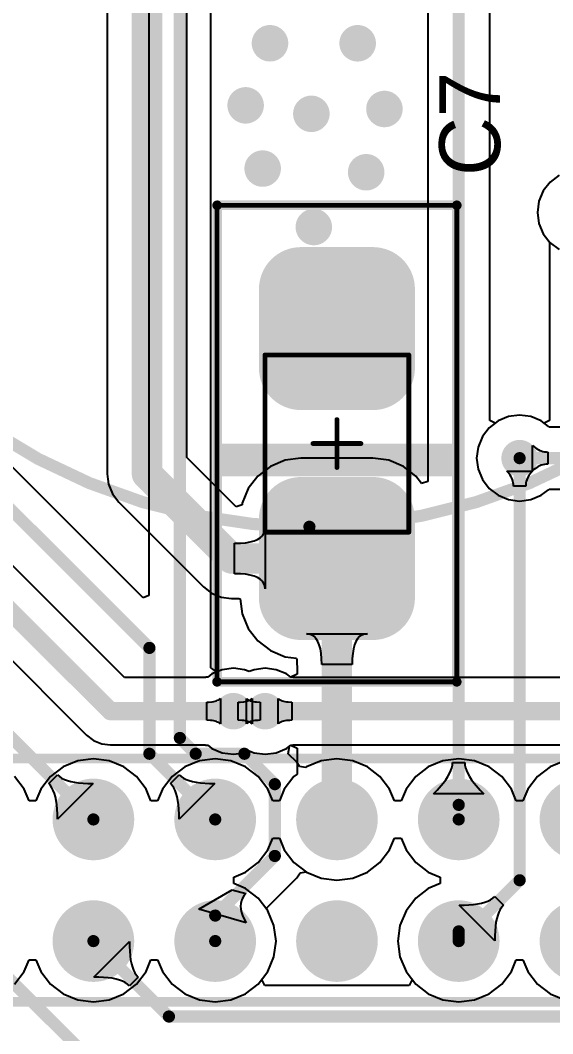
# Model space of a CAD drawing. Extents: x 8 to 204, y 9 to 177.
# Drawn here: x 36.27 to 47.38, y 21.79 to 42.95 of the extents above; entities that cross this region are included whole.
import ezdxf

# ---------------------------------------------------------------- set-up
doc = ezdxf.new("R2010")
doc.units = 0
doc.layers.get('0').update_dxf_attribs({"linetype": 'CONTINUOUS'})
for name, color, linetype in [('BOTTOMLAYER', 5, 'CONTINUOUS'), ('BOTTOMOVERLAY', 54, 'CONTINUOUS'), ('BOTTOMSOLDER', 6, 'CONTINUOUS'), ('MECHANICAL13', 56, 'CONTINUOUS'), ('MECHANICAL15', 56, 'CONTINUOUS'), ('MULTILAYER', 9, 'CONTINUOUS'), ('PADHOLELAYER', 156, 'CONTINUOUS'), ('TOPLAYER', 1, 'CONTINUOUS'), ('TOPOVERLAY', 2, 'CONTINUOUS'), ('TOPPASTE', 8, 'CONTINUOUS'), ('TOPSOLDER', 216, 'CONTINUOUS'), ('VIAHOLELAYER', 16, 'CONTINUOUS')]:
    doc.layers.add(name, color=color, linetype=linetype)

# ---------------------------------------------------------------- blocks, each defined once
blk = doc.blocks.new('S____________________SB19_')
at = {"layer": 'BOTTOMOVERLAY'}
for points, const_width in [([(12, -13.904, 1), (-12, -13.904, 1)], 0.254), ([(-12.063, -13.904, 1), (-11.936, -13.904, 1)], 0.127)]:
    blk.add_lwpolyline(points, format="xyb", close=True, dxfattribs=dict(at, const_width=const_width))
blk = doc.blocks.new('HDR2X20_B_206')
at = {"layer": 'BOTTOMLAYER', "const_width": 0.75}
for points in [[(7.245, 0, 1), (7.995, 0, 1)], [(9.785, 0, 1), (10.535, 0, 1)], [(12.325, 0, 1), (13.075, 0, 1)], [(14.865, 0, 1), (15.615, 0, 1)], [(17.405, 0, 1), (18.155, 0, 1)], [(7.245, -2.54, 1), (7.995, -2.54, 1)], [(9.785, -2.54, 1), (10.535, -2.54, 1)], [(12.325, -2.54, 1), (13.075, -2.54, 1)], [(14.865, -2.54, 1), (15.615, -2.54, 1)], [(17.405, -2.54, 1), (18.155, -2.54, 1)]]:
    blk.add_lwpolyline(points, format="xyb", close=True, dxfattribs=at)
at = {"layer": 'BOTTOMOVERLAY', "const_width": 0.2}
for points in [[(-1.27, 1.27), (49.53, 1.27)], [(-1.27, -3.81), (49.53, -3.81)]]:
    blk.add_lwpolyline(points, dxfattribs=at)
at = {"layer": 'BOTTOMSOLDER', "const_width": 0.852}
for points in [[(7.194, 0, 1), (8.046, 0, 1)], [(9.734, 0, 1), (10.586, 0, 1)], [(12.274, 0, 1), (13.126, 0, 1)], [(14.814, 0, 1), (15.666, 0, 1)], [(17.354, 0, 1), (18.206, 0, 1)], [(7.194, -2.54, 1), (8.046, -2.54, 1)], [(9.734, -2.54, 1), (10.586, -2.54, 1)], [(12.274, -2.54, 1), (13.126, -2.54, 1)], [(14.814, -2.54, 1), (15.666, -2.54, 1)], [(17.354, -2.54, 1), (18.206, -2.54, 1)]]:
    blk.add_lwpolyline(points, format="xyb", close=True, dxfattribs=at)
at = {"layer": 'MULTILAYER', "const_width": 0.75}
for points in [[(7.245, 0, 1), (7.995, 0, 1)], [(9.785, 0, 1), (10.535, 0, 1)], [(12.325, 0, 1), (13.075, 0, 1)], [(14.865, 0, 1), (15.615, 0, 1)], [(17.405, 0, 1), (18.155, 0, 1)], [(7.245, -2.54, 1), (7.995, -2.54, 1)], [(9.785, -2.54, 1), (10.535, -2.54, 1)], [(12.325, -2.54, 1), (13.075, -2.54, 1)], [(14.865, -2.54, 1), (15.615, -2.54, 1)], [(17.405, -2.54, 1), (18.155, -2.54, 1)]]:
    blk.add_lwpolyline(points, format="xyb", close=True, dxfattribs=at)
at = {"layer": 'PADHOLELAYER', "const_width": 0.45}
for points in [[(7.395, 0, 1), (7.845, 0, 1)], [(9.935, 0, 1), (10.385, 0, 1)], [(12.475, 0, 1), (12.925, 0, 1)], [(15.015, 0, 1), (15.465, 0, 1)], [(7.395, -2.54, 1), (7.845, -2.54, 1)], [(9.935, -2.54, 1), (10.385, -2.54, 1)], [(12.475, -2.54, 1), (12.925, -2.54, 1)], [(15.015, -2.54, 1), (15.465, -2.54, 1)]]:
    blk.add_lwpolyline(points, format="xyb", close=True, dxfattribs=at)
at = {"layer": 'TOPLAYER', "const_width": 0.75}
for points in [[(7.245, 0, 1), (7.995, 0, 1)], [(9.785, 0, 1), (10.535, 0, 1)], [(12.325, 0, 1), (13.075, 0, 1)], [(14.865, 0, 1), (15.615, 0, 1)], [(17.405, 0, 1), (18.155, 0, 1)], [(7.245, -2.54, 1), (7.995, -2.54, 1)], [(9.785, -2.54, 1), (10.535, -2.54, 1)], [(12.325, -2.54, 1), (13.075, -2.54, 1)], [(14.865, -2.54, 1), (15.615, -2.54, 1)], [(17.405, -2.54, 1), (18.155, -2.54, 1)]]:
    blk.add_lwpolyline(points, format="xyb", close=True, dxfattribs=at)
at = {"layer": 'TOPSOLDER', "const_width": 0.852}
for points in [[(7.194, 0, 1), (8.046, 0, 1)], [(9.734, 0, 1), (10.586, 0, 1)], [(12.274, 0, 1), (13.126, 0, 1)], [(14.814, 0, 1), (15.666, 0, 1)], [(17.354, 0, 1), (18.206, 0, 1)], [(7.194, -2.54, 1), (8.046, -2.54, 1)], [(9.734, -2.54, 1), (10.586, -2.54, 1)], [(12.274, -2.54, 1), (13.126, -2.54, 1)], [(14.814, -2.54, 1), (15.666, -2.54, 1)], [(17.354, -2.54, 1), (18.206, -2.54, 1)]]:
    blk.add_lwpolyline(points, format="xyb", close=True, dxfattribs=at)
blk = doc.blocks.new('CASE_B_213')
at = {"layer": 'MECHANICAL13', "const_width": 0.1}
for points in [[(-1.85, 1.5), (1.85, 1.5)], [(-1.85, 1.5), (-1.85, -1.5)], [(1.85, 1.5), (1.85, -1.5)], [(-1.85, -1.5), (1.85, -1.5)]]:
    blk.add_lwpolyline(points, dxfattribs=at)
at = {"layer": 'MECHANICAL13', "const_width": 0.05}
for points in [[(-1.875, 1.5, 1), (-1.825, 1.5, 1)], [(-1.875, 1.5, 1), (-1.825, 1.5, 1)], [(1.825, 1.5, 1), (1.875, 1.5, 1)], [(1.825, 1.5, 1), (1.875, 1.5, 1)], [(-1.875, -1.5, 1), (-1.825, -1.5, 1)], [(-1.875, -1.5, 1), (-1.825, -1.5, 1)], [(1.825, -1.5, 1), (1.875, -1.5, 1)], [(1.825, -1.5, 1), (1.875, -1.5, 1)]]:
    blk.add_lwpolyline(points, format="xyb", close=True, dxfattribs=at)
at = {"layer": 'MECHANICAL13'}
blk.add_solid([(-1.85, -1.5), (-1.352, -1.5), (-1.85, 1.5), (-1.352, 1.5)], dxfattribs=at)
at = {"layer": 'MECHANICAL15', "const_width": 0.1}
for points in [[(-4.975, 2.5), (4.975, 2.5)], [(-4.975, 2.5), (-4.975, -2.5)], [(4.975, 2.5), (4.975, -2.5)], [(0, 0.5), (0, -0.5)], [(-0.5, 0), (0.5, 0)], [(-4.975, -2.5), (4.975, -2.5)]]:
    blk.add_lwpolyline(points, dxfattribs=at)
at = {"layer": 'MECHANICAL15', "const_width": 0.05}
for points in [[(-5, 2.5, 1), (-4.95, 2.5, 1)], [(-5, 2.5, 1), (-4.95, 2.5, 1)], [(4.95, 2.5, 1), (5, 2.5, 1)], [(4.95, 2.5, 1), (5, 2.5, 1)], [(-0.025, 0.5, 1), (0.025, 0.5, 1)], [(-0.525, 0, 1), (-0.475, 0, 1)], [(0.475, 0, 1), (0.525, 0, 1)], [(-0.025, -0.5, 1), (0.025, -0.5, 1)], [(-5, -2.5, 1), (-4.95, -2.5, 1)], [(-5, -2.5, 1), (-4.95, -2.5, 1)], [(4.95, -2.5, 1), (5, -2.5, 1)], [(4.95, -2.5, 1), (5, -2.5, 1)]]:
    blk.add_lwpolyline(points, format="xyb", close=True, dxfattribs=at)
at = {"layer": 'TOPLAYER', "const_width": 0.75}
for points in [[(-3.6, 0.75, 1), (-2.85, 0.75, 1)], [(-1.95, 0.75, 1), (-1.2, 0.75, 1)], [(1.2, 0.75, 1), (1.95, 0.75, 1)], [(2.85, 0.75, 1), (3.6, 0.75, 1)], [(-3.6, -0.75, 1), (-2.85, -0.75, 1)], [(-1.95, -0.75, 1), (-1.2, -0.75, 1)], [(1.2, -0.75, 1), (1.95, -0.75, 1)], [(2.85, -0.75, 1), (3.6, -0.75, 1)]]:
    blk.add_lwpolyline(points, format="xyb", close=True, dxfattribs=at)
at = {"layer": 'TOPLAYER'}
for points in [[(-1.575, -1.5), (-1.575, 1.5), (-3.225, -1.5), (-3.225, 1.5)], [(3.225, -1.5), (3.225, 1.5), (1.575, -1.5), (1.575, 1.5)], [(-0.825, -0.75), (-0.825, 0.75), (-3.975, -0.75), (-3.975, 0.75)], [(3.975, -0.75), (3.975, 0.75), (0.825, -0.75), (0.825, 0.75)]]:
    blk.add_solid(points, dxfattribs=at)
at = {"layer": 'TOPOVERLAY'}
for p, q in [((0.003, -6.706), (0.003, -5.849)), ((-0.425, -6.277), (0.432, -6.277))]:
    blk.add_line(p, q, dxfattribs=at)
at = {"layer": 'TOPOVERLAY', "const_width": 0.2}
for points in [[(-4.975, 2.5), (-4.975, -2.5)], [(-4.975, 2.5), (4.975, 2.5)], [(4.975, 2.5), (4.975, -2.5)], [(-4.975, -2.5), (4.975, -2.5)]]:
    blk.add_lwpolyline(points, dxfattribs=at)
at = {"layer": 'TOPOVERLAY', "const_width": 0.1}
for points in [[(-5.025, 2.5, 1), (-4.925, 2.5, 1)], [(-5.025, 2.5, 1), (-4.925, 2.5, 1)], [(4.925, 2.5, 1), (5.025, 2.5, 1)], [(4.925, 2.5, 1), (5.025, 2.5, 1)], [(-5.025, -2.5, 1), (-4.925, -2.5, 1)], [(-5.025, -2.5, 1), (-4.925, -2.5, 1)], [(4.925, -2.5, 1), (5.025, -2.5, 1)], [(4.925, -2.5, 1), (5.025, -2.5, 1)]]:
    blk.add_lwpolyline(points, format="xyb", close=True, dxfattribs=at)
at = {"layer": 'TOPOVERLAY'}
blk.add_solid([(-0.686, -2.5), (0, -2.5), (-0.686, 2.5), (0, 2.5)], dxfattribs=at)
at = {"layer": 'TOPPASTE', "const_width": 0.75}
for points in [[(-3.6, 0.75, 1), (-2.85, 0.75, 1)], [(-1.95, 0.75, 1), (-1.2, 0.75, 1)], [(1.2, 0.75, 1), (1.95, 0.75, 1)], [(2.85, 0.75, 1), (3.6, 0.75, 1)], [(-3.6, -0.75, 1), (-2.85, -0.75, 1)], [(-1.95, -0.75, 1), (-1.2, -0.75, 1)], [(1.2, -0.75, 1), (1.95, -0.75, 1)], [(2.85, -0.75, 1), (3.6, -0.75, 1)]]:
    blk.add_lwpolyline(points, format="xyb", close=True, dxfattribs=at)
at = {"layer": 'TOPPASTE'}
for points in [[(-1.575, -1.5), (-1.575, 1.5), (-3.225, -1.5), (-3.225, 1.5)], [(3.225, -1.5), (3.225, 1.5), (1.575, -1.5), (1.575, 1.5)], [(-0.825, -0.75), (-0.825, 0.75), (-3.975, -0.75), (-3.975, 0.75)], [(3.975, -0.75), (3.975, 0.75), (0.825, -0.75), (0.825, 0.75)]]:
    blk.add_solid(points, dxfattribs=at)
at = {"layer": 'TOPSOLDER', "const_width": 0.877}
for points in [[(-3.663, 0.75, 1), (-2.786, 0.75, 1)], [(-2.014, 0.75, 1), (-1.137, 0.75, 1)], [(1.137, 0.75, 1), (2.014, 0.75, 1)], [(2.786, 0.75, 1), (3.663, 0.75, 1)], [(-3.663, -0.75, 1), (-2.786, -0.75, 1)], [(-2.014, -0.75, 1), (-1.137, -0.75, 1)], [(1.137, -0.75, 1), (2.014, -0.75, 1)], [(2.786, -0.75, 1), (3.663, -0.75, 1)]]:
    blk.add_lwpolyline(points, format="xyb", close=True, dxfattribs=at)
at = {"layer": 'TOPSOLDER'}
for points in [[(-1.575, -1.627), (-1.575, 1.627), (-3.225, -1.627), (-3.225, 1.627)], [(3.225, -1.627), (3.225, 1.627), (1.575, -1.627), (1.575, 1.627)], [(-0.698, -0.75), (-0.698, 0.75), (-4.102, -0.75), (-4.102, 0.75)], [(4.102, -0.75), (4.102, 0.75), (0.698, -0.75), (0.698, 0.75)]]:
    blk.add_solid(points, dxfattribs=at)

msp = doc.modelspace()

# ---------------------------------------------------------------- linework, layer by layer
at = {"layer": 'BOTTOMLAYER'}
for p, q in [((38.951, 43.739), (38.951, 30.939)), ((40.246, 29.429), (40.246, 43.471)), ((47.321, 39.572), (47.179, 39.387)), ((47.507, 39.715), (47.321, 39.572)), ((47.179, 39.387), (47.089, 39.17)), ((47.089, 39.17), (47.059, 38.938)), ((47.059, 38.938), (47.089, 38.706)), ((47.089, 38.706), (47.179, 38.49)), ((47.179, 38.49), (47.321, 38.304)), ((47.321, 38.304), (47.507, 38.162)), ((38.834, 30.89), (33.173, 36.551)), ((46.685, 34.704), (46.453, 34.674)), ((46.917, 34.674), (46.685, 34.704)), ((46.237, 34.584), (46.051, 34.441)), ((46.453, 34.674), (46.237, 34.584)), ((47.134, 34.584), (46.917, 34.674)), ((47.285, 34.468), (47.134, 34.584)), ((46.051, 34.441), (45.909, 34.256)), ((47.305, 34.455), (47.285, 34.468)), ((50.867, 34.455), (47.305, 34.455)), ((45.909, 34.256), (45.819, 34.039)), ((46.957, 33.541), (46.957, 34.074)), ((46.957, 34.074), (46.985, 34.048)), ((45.819, 34.039), (45.789, 33.807)), ((46.985, 34.048), (47.014, 34.024)), ((47.014, 34.024), (47.043, 34.003)), ((47.043, 34.003), (47.074, 33.985)), ((47.074, 33.985), (47.105, 33.969)), ((47.105, 33.969), (47.137, 33.957)), ((47.137, 33.957), (47.17, 33.947)), ((47.17, 33.947), (47.203, 33.94)), ((47.203, 33.94), (47.238, 33.936)), ((47.238, 33.936), (47.273, 33.934)), ((47.273, 33.934), (47.273, 33.68)), ((45.789, 33.807), (45.819, 33.575)), ((47.105, 33.645), (47.074, 33.63)), ((47.137, 33.658), (47.105, 33.645)), ((47.17, 33.668), (47.137, 33.658)), ((47.203, 33.675), (47.17, 33.668)), ((47.238, 33.679), (47.203, 33.675)), ((47.273, 33.68), (47.238, 33.679)), ((45.819, 33.575), (45.909, 33.359)), ((46.985, 33.567), (46.957, 33.541)), ((47.014, 33.591), (46.985, 33.567)), ((47.043, 33.612), (47.014, 33.591)), ((47.074, 33.63), (47.043, 33.612)), ((45.909, 33.359), (46.051, 33.173)), ((46.051, 33.173), (46.237, 33.031)), ((46.237, 33.031), (46.453, 32.941)), ((46.917, 32.941), (47.134, 33.031)), ((47.134, 33.031), (47.285, 33.147)), ((47.285, 33.147), (47.305, 33.16)), ((47.305, 33.16), (56.002, 33.16)), ((46.453, 32.941), (46.685, 32.911)), ((46.685, 32.911), (46.917, 32.941)), ((38.951, 30.939), (38.834, 30.89)), ((40.373, 29.344), (40.246, 29.429)), ((40.716, 29.421), (40.484, 29.39)), ((40.948, 29.39), (40.716, 29.421)), ((41.377, 29.421), (41.145, 29.39)), ((41.609, 29.39), (41.377, 29.421)), ((40.484, 29.39), (40.373, 29.344)), ((41.046, 29.35), (40.948, 29.39)), ((41.145, 29.39), (41.046, 29.35)), ((41.825, 29.301), (41.609, 29.39)), ((41.912, 29.234), (41.825, 29.301)), ((41.955, 29.232), (41.912, 29.234)), ((41.97, 29.229), (41.955, 29.232)), ((62.268, 29.229), (41.97, 29.229)), ((40.988, 28.258), (40.988, 28.791)), ((40.988, 28.791), (41.005, 28.776)), ((41.088, 28.776), (41.105, 28.791)), ((41.105, 28.791), (41.105, 28.258)), ((41.649, 28.258), (41.649, 28.791)), ((41.649, 28.791), (41.665, 28.776)), ((40.818, 28.334), (40.818, 28.715)), ((40.818, 28.715), (40.859, 28.715)), ((40.859, 28.715), (40.933, 28.722)), ((40.933, 28.722), (40.966, 28.727)), ((40.966, 28.727), (40.996, 28.734)), ((40.996, 28.734), (41.023, 28.742)), ((41.005, 28.776), (41.024, 28.763)), ((41.023, 28.742), (41.047, 28.752)), ((41.024, 28.763), (41.045, 28.752)), ((41.045, 28.752), (41.07, 28.742)), ((41.047, 28.752), (41.069, 28.763)), ((41.069, 28.763), (41.088, 28.776)), ((41.07, 28.742), (41.097, 28.734)), ((41.097, 28.734), (41.127, 28.727)), ((41.127, 28.727), (41.16, 28.722)), ((41.16, 28.722), (41.196, 28.718)), ((41.196, 28.718), (41.275, 28.715)), ((41.275, 28.715), (41.275, 28.334)), ((41.665, 28.776), (41.684, 28.763)), ((41.684, 28.763), (41.706, 28.752)), ((41.706, 28.752), (41.73, 28.742)), ((41.73, 28.742), (41.758, 28.734)), ((41.758, 28.734), (41.788, 28.727)), ((41.788, 28.727), (41.82, 28.722)), ((41.82, 28.722), (41.856, 28.718)), ((41.856, 28.718), (41.935, 28.715)), ((41.935, 28.715), (41.935, 28.334)), ((40.897, 28.331), (40.818, 28.334)), ((40.933, 28.327), (40.897, 28.331)), ((40.966, 28.322), (40.933, 28.327)), ((40.996, 28.315), (40.966, 28.322)), ((41.005, 28.272), (40.988, 28.258)), ((41.023, 28.306), (40.996, 28.315)), ((41.024, 28.285), (41.005, 28.272)), ((41.047, 28.296), (41.023, 28.306)), ((41.045, 28.296), (41.024, 28.285)), ((41.07, 28.306), (41.045, 28.296)), ((41.069, 28.285), (41.047, 28.296)), ((41.088, 28.272), (41.069, 28.285)), ((41.097, 28.315), (41.07, 28.306)), ((41.105, 28.258), (41.088, 28.272)), ((41.127, 28.322), (41.097, 28.315)), ((41.16, 28.327), (41.127, 28.322)), ((41.234, 28.333), (41.16, 28.327)), ((41.275, 28.334), (41.234, 28.333)), ((41.665, 28.272), (41.649, 28.258)), ((41.684, 28.285), (41.665, 28.272)), ((41.706, 28.296), (41.684, 28.285)), ((41.73, 28.306), (41.706, 28.296)), ((41.758, 28.315), (41.73, 28.306)), ((41.788, 28.322), (41.758, 28.315)), ((41.82, 28.327), (41.788, 28.322)), ((41.894, 28.333), (41.82, 28.327)), ((41.935, 28.334), (41.894, 28.333)), ((41.86, 27.636), (41.883, 27.792)), ((41.883, 27.792), (41.912, 27.815)), ((41.912, 27.815), (41.92, 27.815)), ((41.92, 27.815), (41.945, 27.816)), ((41.945, 27.816), (41.962, 27.82)), ((41.962, 27.82), (62.56, 27.82)), ((42.038, 27.458), (41.86, 27.636)), ((42.875, 27.532), (42.547, 27.489)), ((43.204, 27.489), (42.875, 27.532)), ((45.415, 27.532), (45.087, 27.489)), ((45.744, 27.489), (45.415, 27.532)), ((42.097, 27.369), (42.038, 27.458)), ((42.222, 27.348), (42.097, 27.369)), ((42.241, 27.362), (42.222, 27.348)), ((42.547, 27.489), (42.241, 27.362)), ((43.51, 27.362), (43.204, 27.489)), ((43.772, 27.161), (43.51, 27.362)), ((44.781, 27.362), (44.518, 27.161)), ((45.087, 27.489), (44.781, 27.362)), ((46.05, 27.362), (45.744, 27.489)), ((46.312, 27.161), (46.05, 27.362)), ((47.321, 27.362), (47.058, 27.161)), ((47.627, 27.489), (47.321, 27.362)), ((36.865, 27.015), (37.044, 27.194)), ((37.044, 27.194), (37.085, 27.159)), ((37.085, 27.159), (37.133, 27.127)), ((37.133, 27.127), (37.189, 27.1)), ((37.189, 27.1), (37.253, 27.076)), ((39.405, 27.015), (39.584, 27.194)), ((39.584, 27.194), (39.625, 27.159)), ((39.625, 27.159), (39.673, 27.127)), ((39.673, 27.127), (39.729, 27.1)), ((39.729, 27.1), (39.793, 27.076)), ((43.974, 26.898), (43.772, 27.161)), ((44.518, 27.161), (44.316, 26.898)), ((46.514, 26.898), (46.312, 27.161)), ((47.058, 27.161), (46.856, 26.898)), ((36.9, 26.974), (36.865, 27.015)), ((36.931, 26.925), (36.9, 26.974)), ((36.959, 26.87), (36.931, 26.925)), ((37.788, 27.014), (37.045, 26.271)), ((37.253, 27.076), (37.323, 27.056)), ((37.323, 27.056), (37.401, 27.04)), ((37.401, 27.04), (37.487, 27.027)), ((37.487, 27.027), (37.68, 27.014)), ((37.68, 27.014), (37.788, 27.014)), ((39.44, 26.974), (39.405, 27.015)), ((39.471, 26.925), (39.44, 26.974)), ((39.499, 26.87), (39.471, 26.925)), ((40.328, 27.014), (39.585, 26.271)), ((39.793, 27.076), (39.863, 27.056)), ((39.863, 27.056), (39.941, 27.04)), ((39.941, 27.04), (40.027, 27.027)), ((40.027, 27.027), (40.22, 27.014)), ((40.22, 27.014), (40.328, 27.014)), ((44.076, 26.651), (43.974, 26.898)), ((44.316, 26.898), (44.214, 26.651)), ((46.616, 26.651), (46.514, 26.898)), ((46.856, 26.898), (46.754, 26.651)), ((36.983, 26.806), (36.959, 26.87)), ((37.003, 26.736), (36.983, 26.806)), ((37.019, 26.658), (37.003, 26.736)), ((39.523, 26.806), (39.499, 26.87)), ((39.543, 26.736), (39.523, 26.806)), ((39.559, 26.658), (39.543, 26.736)), ((37.031, 26.572), (37.019, 26.658)), ((37.044, 26.379), (37.031, 26.572)), ((39.571, 26.572), (39.559, 26.658)), ((39.584, 26.379), (39.571, 26.572)), ((44.214, 26.651), (44.076, 26.651)), ((46.754, 26.651), (46.616, 26.651)), ((37.045, 26.271), (37.044, 26.379)), ((39.585, 26.271), (39.584, 26.379)), ((43.974, 25.629), (44.076, 25.876)), ((44.076, 25.876), (44.214, 25.876)), ((44.214, 25.876), (44.316, 25.629)), ((43.772, 25.366), (43.974, 25.629)), ((44.316, 25.629), (44.518, 25.366)), ((43.51, 25.165), (43.772, 25.366)), ((44.518, 25.366), (44.781, 25.165)), ((41.404, 24.41), (42.038, 25.044)), ((42.038, 25.044), (42.108, 25.15)), ((42.108, 25.15), (42.234, 25.17)), ((42.234, 25.17), (42.241, 25.165)), ((42.241, 25.165), (42.547, 25.038)), ((42.547, 25.038), (42.875, 24.995)), ((42.875, 24.995), (43.204, 25.038)), ((43.204, 25.038), (43.51, 25.165)), ((44.781, 25.165), (45.028, 25.062)), ((45.028, 25.062), (45.028, 24.925)), ((39.995, 24.392), (40.69, 24.791)), ((40.69, 24.791), (40.976, 24.719)), ((44.781, 24.822), (44.518, 24.621)), ((45.028, 24.925), (44.781, 24.822)), ((40.882, 24.569), (40.868, 24.512)), ((40.904, 24.622), (40.882, 24.569)), ((40.936, 24.672), (40.904, 24.622)), ((40.976, 24.719), (40.936, 24.672)), ((44.518, 24.621), (44.316, 24.358)), ((40.98, 24.107), (39.995, 24.392)), ((40.868, 24.512), (40.864, 24.453)), ((40.864, 24.453), (40.869, 24.39)), ((40.869, 24.39), (40.883, 24.324)), ((41.43, 24.364), (41.404, 24.41)), ((41.434, 24.358), (41.43, 24.364)), ((41.561, 24.052), (41.434, 24.358)), ((44.316, 24.358), (44.19, 24.052)), ((40.883, 24.324), (40.906, 24.255)), ((40.906, 24.255), (40.938, 24.183)), ((40.938, 24.183), (40.98, 24.107)), ((41.604, 23.724), (41.561, 24.052)), ((44.19, 24.052), (44.146, 23.724)), ((37.803, 22.974), (38.545, 23.716)), ((38.545, 23.716), (38.546, 23.608)), ((41.561, 23.395), (41.604, 23.724)), ((44.146, 23.724), (44.19, 23.395)), ((38.546, 23.608), (38.559, 23.415)), ((38.559, 23.415), (38.571, 23.33)), ((38.571, 23.33), (38.588, 23.252)), ((41.434, 23.089), (41.561, 23.395)), ((44.19, 23.395), (44.316, 23.089)), ((38.588, 23.252), (38.608, 23.181)), ((38.608, 23.181), (38.631, 23.118)), ((38.631, 23.118), (38.659, 23.062)), ((41.307, 22.923), (41.434, 23.089)), ((44.316, 23.089), (44.444, 22.923)), ((37.91, 22.973), (37.803, 22.974)), ((38.104, 22.96), (37.91, 22.973)), ((38.189, 22.947), (38.104, 22.96)), ((38.267, 22.931), (38.189, 22.947)), ((38.338, 22.911), (38.267, 22.931)), ((38.401, 22.887), (38.338, 22.911)), ((38.457, 22.86), (38.401, 22.887)), ((38.505, 22.828), (38.457, 22.86)), ((38.726, 22.973), (38.546, 22.793)), ((38.659, 23.062), (38.691, 23.013)), ((38.691, 23.013), (38.726, 22.973)), ((41.369, 22.796), (41.307, 22.923)), ((44.444, 22.923), (44.381, 22.796)), ((38.546, 22.793), (38.505, 22.828)), ((44.381, 22.796), (41.369, 22.796))]:
    msp.add_line(p, q, dxfattribs=at)
for points, const_width in [([(39.599, 27.965), (39.599, 43.739)], 0.254), ([(32.715, 36.093), (38.964, 29.845)], 0.254), ([(46.685, 33.807), (80.505, 33.807)], 0.254), ([(38.964, 27.635), (38.964, 29.845)], 0.254), ([(34.747, 29.312), (37.795, 26.264)], 0.254), ([(40.716, 28.524), (41.377, 28.524)], 0.381), ([(41.377, 28.524), (62.56, 28.524)], 0.381), ([(39.599, 27.965), (39.929, 27.635)], 0.254), ([(38.964, 27.635), (40.335, 26.264)], 0.254), ([(39.929, 27.635), (40.945, 27.635)], 0.254), ([(40.945, 27.635), (41.58, 27)], 0.254), ([(41.58, 25.502), (41.58, 27)], 0.254), ([(45.415, 26.264), (45.415, 26.568)], 0.254), ([(40.335, 24.257), (41.58, 25.502)], 0.254), ([(40.335, 23.724), (40.335, 24.257)], 0.254), ([(45.415, 23.724), (45.415, 23.927)], 0.254), ([(35.255, 23.724), (37.567, 21.412)], 0.254), ([(37.795, 23.724), (39.37, 22.149)], 0.254), ([(39.37, 22.149), (144.926, 22.149)], 0.254)]:
    msp.add_lwpolyline(points, dxfattribs=dict(at, const_width=const_width))
for points, const_width in [([(41.288, 42.469, 1), (41.669, 42.469, 1)], 0.381), ([(43.116, 42.469, 1), (43.498, 42.469, 1)], 0.381), ([(40.78, 41.173, 1), (41.161, 41.173, 1)], 0.381), ([(43.675, 41.097, 1), (44.056, 41.097, 1)], 0.381), ([(42.151, 40.996, 1), (42.532, 40.996, 1)], 0.381), ([(41.135, 39.853, 1), (41.516, 39.853, 1)], 0.381), ([(43.294, 39.776, 1), (43.675, 39.776, 1)], 0.381), ([(42.202, 38.633, 1), (42.583, 38.633, 1)], 0.381), ([(46.495, 33.807, 1), (46.876, 33.807, 1)], 0.381), ([(46.622, 33.807, 1), (46.749, 33.807, 1)], 0.127), ([(38.9, 29.845, 1), (39.027, 29.845, 1)], 0.127), ([(38.9, 29.845, 1), (39.027, 29.845, 1)], 0.127), ([(40.526, 28.524, 1), (40.907, 28.524, 1)], 0.381), ([(41.186, 28.524, 1), (41.567, 28.524, 1)], 0.381), ([(40.621, 28.524, 1), (40.811, 28.524, 1)], 0.191), ([(41.281, 28.524, 1), (41.472, 28.524, 1)], 0.191), ([(41.281, 28.524, 1), (41.472, 28.524, 1)], 0.191), ([(39.535, 27.965, 1), (39.662, 27.965, 1)], 0.127), ([(39.535, 27.965, 1), (39.662, 27.965, 1)], 0.127), ([(38.9, 27.635, 1), (39.027, 27.635, 1)], 0.127), ([(38.9, 27.635, 1), (39.027, 27.635, 1)], 0.127), ([(39.865, 27.635, 1), (39.992, 27.635, 1)], 0.127), ([(39.865, 27.635, 1), (39.992, 27.635, 1)], 0.127), ([(40.881, 27.635, 1), (41.008, 27.635, 1)], 0.127), ([(40.881, 27.635, 1), (41.008, 27.635, 1)], 0.127), ([(41.516, 27, 1), (41.643, 27, 1)], 0.127), ([(41.516, 27, 1), (41.643, 27, 1)], 0.127), ([(45.352, 26.568, 1), (45.479, 26.568, 1)], 0.127), ([(37.732, 26.264, 1), (37.859, 26.264, 1)], 0.127), ([(40.272, 26.264, 1), (40.399, 26.264, 1)], 0.127), ([(45.352, 26.264, 1), (45.479, 26.264, 1)], 0.127), ([(41.516, 25.502, 1), (41.643, 25.502, 1)], 0.127), ([(41.516, 25.502, 1), (41.643, 25.502, 1)], 0.127), ([(40.272, 24.257, 1), (40.399, 24.257, 1)], 0.127), ([(40.272, 24.257, 1), (40.399, 24.257, 1)], 0.127), ([(45.352, 23.927, 1), (45.479, 23.927, 1)], 0.127), ([(37.732, 23.724, 1), (37.859, 23.724, 1)], 0.127), ([(40.272, 23.724, 1), (40.399, 23.724, 1)], 0.127), ([(45.352, 23.724, 1), (45.479, 23.724, 1)], 0.127), ([(39.306, 22.149, 1), (39.434, 22.149, 1)], 0.127), ([(39.306, 22.149, 1), (39.434, 22.149, 1)], 0.127)]:
    msp.add_lwpolyline(points, format="xyb", close=True, dxfattribs=dict(at, const_width=const_width))
at = {"layer": 'MULTILAYER', "const_width": 0.381}
for points in [[(41.288, 42.469, 1), (41.669, 42.469, 1)], [(43.116, 42.469, 1), (43.498, 42.469, 1)], [(40.78, 41.173, 1), (41.161, 41.173, 1)], [(43.675, 41.097, 1), (44.056, 41.097, 1)], [(42.151, 40.996, 1), (42.532, 40.996, 1)], [(41.135, 39.853, 1), (41.516, 39.853, 1)], [(43.294, 39.776, 1), (43.675, 39.776, 1)], [(42.202, 38.633, 1), (42.583, 38.633, 1)], [(46.495, 33.807, 1), (46.876, 33.807, 1)], [(40.526, 28.524, 1), (40.907, 28.524, 1)], [(41.186, 28.524, 1), (41.567, 28.524, 1)]]:
    msp.add_lwpolyline(points, format="xyb", close=True, dxfattribs=at)
at = {"layer": 'TOPLAYER'}
for p, q in [((44.768, 50.078), (44.768, 33.323)), ((46.063, 34.594), (46.063, 50.078)), ((38.08, 45.872), (38.08, 33.477)), ((39.745, 33.822), (39.745, 45.526)), ((47.321, 39.572), (47.179, 39.387)), ((47.507, 39.715), (47.321, 39.572)), ((47.179, 39.387), (47.089, 39.17)), ((47.089, 39.17), (47.059, 38.938)), ((47.059, 38.938), (47.089, 38.706)), ((47.089, 38.706), (47.179, 38.49)), ((47.179, 38.49), (47.295, 38.339)), ((47.295, 38.339), (47.308, 38.318)), ((47.308, 38.318), (47.308, 34.594)), ((38.443, 29.229), (32.956, 34.715)), ((46.685, 34.704), (46.453, 34.674)), ((46.917, 34.674), (46.685, 34.704)), ((46.177, 34.538), (46.063, 34.594)), ((46.237, 34.584), (46.177, 34.538)), ((46.453, 34.674), (46.237, 34.584)), ((47.134, 34.584), (46.917, 34.674)), ((47.194, 34.538), (47.134, 34.584)), ((47.308, 34.594), (47.194, 34.538)), ((32.031, 33.648), (37.653, 28.026)), ((40.775, 32.792), (39.745, 33.822)), ((41.797, 33.763), (41.491, 33.636)), ((42.125, 33.806), (41.797, 33.763)), ((43.625, 33.806), (42.125, 33.806)), ((43.954, 33.763), (43.625, 33.806)), ((44.26, 33.636), (43.954, 33.763)), ((38.08, 33.477), (38.094, 33.369)), ((41.228, 33.434), (41.026, 33.172)), ((41.491, 33.636), (41.228, 33.434)), ((44.522, 33.434), (44.26, 33.636)), ((44.641, 33.28), (44.522, 33.434)), ((46.445, 33.508), (46.418, 33.535)), ((46.418, 33.535), (46.952, 33.535)), ((46.469, 33.479), (46.445, 33.508)), ((46.49, 33.449), (46.469, 33.479)), ((46.508, 33.419), (46.49, 33.449)), ((46.881, 33.449), (46.862, 33.419)), ((46.902, 33.479), (46.881, 33.449)), ((46.925, 33.508), (46.902, 33.479)), ((46.952, 33.535), (46.925, 33.508)), ((38.094, 33.369), (38.109, 33.262)), ((38.109, 33.262), (38.192, 33.061)), ((44.768, 33.323), (44.641, 33.28)), ((46.523, 33.388), (46.508, 33.419)), ((46.536, 33.356), (46.523, 33.388)), ((46.546, 33.323), (46.536, 33.356)), ((46.553, 33.289), (46.546, 33.323)), ((46.557, 33.255), (46.553, 33.289)), ((46.558, 33.22), (46.557, 33.255)), ((46.814, 33.255), (46.812, 33.22)), ((46.818, 33.289), (46.814, 33.255)), ((46.825, 33.323), (46.818, 33.289)), ((46.835, 33.356), (46.825, 33.323)), ((46.847, 33.388), (46.835, 33.356)), ((46.862, 33.419), (46.847, 33.388)), ((38.192, 33.061), (38.324, 32.888)), ((41.026, 33.172), (40.9, 32.866)), ((46.812, 33.22), (46.558, 33.22)), ((38.324, 32.888), (40.089, 31.123)), ((40.895, 32.833), (40.775, 32.792)), ((40.9, 32.866), (40.895, 32.833)), ((41.276, 32.144), (41.32, 32.185)), ((41.32, 32.185), (41.352, 32.233)), ((41.352, 32.233), (41.371, 32.287)), ((41.371, 32.287), (41.378, 32.347)), ((41.378, 32.347), (41.378, 31.077)), ((40.74, 32.03), (40.861, 32.033)), ((40.74, 31.395), (40.74, 32.03)), ((40.861, 32.033), (40.969, 32.042)), ((40.969, 32.042), (41.065, 32.058)), ((41.065, 32.058), (41.148, 32.08)), ((41.148, 32.08), (41.218, 32.109)), ((41.218, 32.109), (41.276, 32.144)), ((40.861, 31.392), (40.74, 31.395)), ((40.969, 31.382), (40.861, 31.392)), ((41.065, 31.366), (40.969, 31.382)), ((41.148, 31.344), (41.065, 31.366)), ((41.218, 31.315), (41.148, 31.344)), ((40.089, 31.123), (40.261, 30.991)), ((41.276, 31.28), (41.218, 31.315)), ((41.32, 31.239), (41.276, 31.28)), ((41.352, 31.191), (41.32, 31.239)), ((41.371, 31.138), (41.352, 31.191)), ((41.378, 31.077), (41.371, 31.138)), ((40.261, 30.991), (40.462, 30.908)), ((40.462, 30.908), (40.678, 30.88)), ((40.678, 30.88), (40.714, 30.88)), ((40.714, 30.88), (40.726, 30.877)), ((40.726, 30.877), (40.831, 30.874)), ((40.831, 30.874), (40.858, 30.872)), ((40.858, 30.872), (40.9, 30.559)), ((40.9, 30.559), (41.026, 30.253)), ((41.026, 30.253), (41.228, 29.99)), ((42.301, 30.133), (42.24, 30.14)), ((42.24, 30.14), (43.51, 30.14)), ((42.354, 30.114), (42.301, 30.133)), ((42.402, 30.082), (42.354, 30.114)), ((42.443, 30.038), (42.402, 30.082)), ((43.348, 30.082), (43.307, 30.038)), ((43.396, 30.114), (43.348, 30.082)), ((43.45, 30.133), (43.396, 30.114)), ((43.51, 30.14), (43.45, 30.133)), ((41.228, 29.99), (41.491, 29.788)), ((42.478, 29.98), (42.443, 30.038)), ((42.507, 29.91), (42.478, 29.98)), ((42.529, 29.827), (42.507, 29.91)), ((43.243, 29.91), (43.221, 29.827)), ((43.272, 29.98), (43.243, 29.91)), ((43.307, 30.038), (43.272, 29.98)), ((41.491, 29.788), (41.797, 29.662)), ((41.797, 29.662), (42.034, 29.63)), ((42.034, 29.63), (42.037, 29.593)), ((42.545, 29.731), (42.529, 29.827)), ((42.555, 29.623), (42.545, 29.731)), ((43.205, 29.731), (43.196, 29.623)), ((43.221, 29.827), (43.205, 29.731)), ((40.716, 29.421), (40.484, 29.39)), ((40.948, 29.39), (40.716, 29.421)), ((41.377, 29.421), (41.145, 29.39)), ((41.609, 29.39), (41.377, 29.421)), ((42.037, 29.593), (42.04, 29.488)), ((42.04, 29.488), (42.043, 29.476)), ((42.043, 29.476), (42.043, 29.294)), ((42.558, 29.502), (42.555, 29.623)), ((43.193, 29.502), (42.558, 29.502)), ((43.196, 29.623), (43.193, 29.502)), ((40.13, 29.229), (38.443, 29.229)), ((40.148, 29.233), (40.13, 29.229)), ((40.172, 29.233), (40.148, 29.233)), ((40.18, 29.234), (40.172, 29.233)), ((40.268, 29.301), (40.18, 29.234)), ((40.484, 29.39), (40.268, 29.301)), ((41.046, 29.35), (40.948, 29.39)), ((41.145, 29.39), (41.046, 29.35)), ((41.825, 29.301), (41.609, 29.39)), ((41.916, 29.231), (41.825, 29.301)), ((42.043, 29.294), (41.916, 29.231)), ((40.428, 28.776), (40.444, 28.791)), ((40.444, 28.791), (40.444, 28.258)), ((40.988, 28.258), (40.988, 28.791)), ((40.988, 28.791), (41.005, 28.776)), ((41.088, 28.776), (41.105, 28.791)), ((41.105, 28.791), (41.105, 28.258)), ((40.158, 28.334), (40.158, 28.715)), ((40.158, 28.715), (40.199, 28.715)), ((40.199, 28.715), (40.272, 28.722)), ((40.272, 28.722), (40.305, 28.727)), ((40.305, 28.727), (40.335, 28.734)), ((40.335, 28.734), (40.362, 28.742)), ((40.362, 28.742), (40.387, 28.752)), ((40.387, 28.752), (40.409, 28.763)), ((40.409, 28.763), (40.428, 28.776)), ((40.818, 28.334), (40.818, 28.715)), ((40.818, 28.715), (40.859, 28.715)), ((40.859, 28.715), (40.933, 28.722)), ((40.933, 28.722), (40.966, 28.727)), ((40.966, 28.727), (40.996, 28.734)), ((40.996, 28.734), (41.023, 28.742)), ((41.005, 28.776), (41.024, 28.763)), ((41.023, 28.742), (41.047, 28.752)), ((41.024, 28.763), (41.045, 28.752)), ((41.045, 28.752), (41.07, 28.742)), ((41.047, 28.752), (41.069, 28.763)), ((41.069, 28.763), (41.088, 28.776)), ((41.07, 28.742), (41.097, 28.734)), ((41.097, 28.734), (41.127, 28.727)), ((41.127, 28.727), (41.16, 28.722)), ((41.16, 28.722), (41.196, 28.718)), ((41.196, 28.718), (41.275, 28.715)), ((41.275, 28.715), (41.275, 28.334)), ((40.237, 28.331), (40.158, 28.334)), ((40.272, 28.327), (40.237, 28.331)), ((40.305, 28.322), (40.272, 28.327)), ((40.335, 28.315), (40.305, 28.322)), ((40.362, 28.306), (40.335, 28.315)), ((40.387, 28.296), (40.362, 28.306)), ((40.409, 28.285), (40.387, 28.296)), ((40.428, 28.272), (40.409, 28.285)), ((40.444, 28.258), (40.428, 28.272)), ((40.897, 28.331), (40.818, 28.334)), ((40.933, 28.327), (40.897, 28.331)), ((40.966, 28.322), (40.933, 28.327)), ((40.996, 28.315), (40.966, 28.322)), ((41.005, 28.272), (40.988, 28.258)), ((41.023, 28.306), (40.996, 28.315)), ((41.024, 28.285), (41.005, 28.272)), ((41.047, 28.296), (41.023, 28.306)), ((41.045, 28.296), (41.024, 28.285)), ((41.07, 28.306), (41.045, 28.296)), ((41.069, 28.285), (41.047, 28.296)), ((41.088, 28.272), (41.069, 28.285)), ((41.097, 28.315), (41.07, 28.306)), ((41.105, 28.258), (41.088, 28.272)), ((41.127, 28.322), (41.097, 28.315)), ((41.16, 28.327), (41.127, 28.322)), ((41.234, 28.333), (41.16, 28.327)), ((41.275, 28.334), (41.234, 28.333)), ((37.653, 28.026), (37.799, 27.914)), ((37.799, 27.914), (37.968, 27.844)), ((37.968, 27.844), (38.151, 27.82)), ((38.151, 27.82), (40.123, 27.82)), ((40.123, 27.82), (40.138, 27.816)), ((40.138, 27.816), (40.181, 27.814)), ((40.181, 27.814), (40.268, 27.748)), ((40.268, 27.748), (40.484, 27.658)), ((41.609, 27.658), (41.825, 27.748)), ((41.825, 27.748), (41.916, 27.817)), ((41.916, 27.817), (42.043, 27.755)), ((42.043, 27.755), (42.043, 27.21)), ((37.795, 27.532), (37.467, 27.489)), ((38.124, 27.489), (37.795, 27.532)), ((40.335, 27.532), (40.007, 27.489)), ((40.664, 27.489), (40.335, 27.532)), ((40.484, 27.658), (40.716, 27.628)), ((40.716, 27.628), (40.948, 27.658)), ((40.948, 27.658), (41.046, 27.699)), ((41.046, 27.699), (41.145, 27.658)), ((41.145, 27.658), (41.377, 27.628)), ((41.377, 27.628), (41.609, 27.658)), ((37.161, 27.362), (36.898, 27.161)), ((37.467, 27.489), (37.161, 27.362)), ((38.43, 27.362), (38.124, 27.489)), ((38.692, 27.161), (38.43, 27.362)), ((39.701, 27.362), (39.438, 27.161)), ((40.007, 27.489), (39.701, 27.362)), ((40.97, 27.362), (40.664, 27.489)), ((41.232, 27.161), (40.97, 27.362)), ((45.252, 27.283), (45.272, 27.342)), ((45.272, 27.342), (45.284, 27.399)), ((45.284, 27.399), (45.288, 27.453)), ((45.288, 27.453), (45.542, 27.453)), ((45.542, 27.453), (45.546, 27.399)), ((45.546, 27.399), (45.558, 27.342)), ((45.558, 27.342), (45.578, 27.283)), ((36.354, 26.898), (36.152, 27.161)), ((36.898, 27.161), (36.696, 26.898)), ((38.894, 26.898), (38.692, 27.161)), ((39.438, 27.161), (39.236, 26.898)), ((41.434, 26.898), (41.232, 27.161)), ((41.978, 27.161), (41.776, 26.898)), ((42.043, 27.21), (41.978, 27.161)), ((45.093, 27.022), (45.145, 27.091)), ((45.145, 27.091), (45.189, 27.158)), ((45.189, 27.158), (45.225, 27.222)), ((45.225, 27.222), (45.252, 27.283)), ((45.578, 27.283), (45.606, 27.222)), ((45.606, 27.222), (45.642, 27.158)), ((45.642, 27.158), (45.685, 27.091)), ((45.685, 27.091), (45.737, 27.022)), ((36.456, 26.651), (36.354, 26.898)), ((36.696, 26.898), (36.594, 26.651)), ((38.996, 26.651), (38.894, 26.898)), ((39.236, 26.898), (39.134, 26.651)), ((41.536, 26.651), (41.434, 26.898)), ((41.776, 26.898), (41.674, 26.651)), ((44.89, 26.799), (44.966, 26.876)), ((44.966, 26.876), (45.093, 27.022)), ((45.737, 27.022), (45.865, 26.876)), ((45.865, 26.876), (45.94, 26.799)), ((45.94, 26.799), (44.89, 26.799)), ((36.594, 26.651), (36.456, 26.651)), ((39.134, 26.651), (38.996, 26.651)), ((41.674, 26.651), (41.536, 26.651)), ((41.434, 25.629), (41.536, 25.876)), ((41.536, 25.876), (41.674, 25.876)), ((41.674, 25.876), (41.776, 25.629)), ((43.974, 25.629), (44.076, 25.876)), ((44.076, 25.876), (44.214, 25.876)), ((44.214, 25.876), (44.316, 25.629)), ((41.232, 25.366), (41.434, 25.629)), ((41.776, 25.629), (41.978, 25.366)), ((43.772, 25.366), (43.974, 25.629)), ((44.316, 25.629), (44.518, 25.366)), ((40.97, 25.165), (41.232, 25.366)), ((41.978, 25.366), (42.241, 25.165)), ((43.51, 25.165), (43.772, 25.366)), ((44.518, 25.366), (44.781, 25.165)), ((40.722, 25.062), (40.97, 25.165)), ((40.722, 24.925), (40.722, 25.062)), ((42.241, 25.165), (42.547, 25.038)), ((42.547, 25.038), (42.875, 24.995)), ((42.875, 24.995), (43.204, 25.038)), ((43.204, 25.038), (43.51, 25.165)), ((44.781, 25.165), (45.028, 25.062)), ((45.028, 25.062), (45.028, 24.925)), ((40.97, 24.822), (40.722, 24.925)), ((41.232, 24.621), (40.97, 24.822)), ((44.781, 24.822), (44.518, 24.621)), ((45.028, 24.925), (44.781, 24.822)), ((41.434, 24.358), (41.232, 24.621)), ((44.518, 24.621), (44.316, 24.358)), ((45.958, 24.536), (46.021, 24.56)), ((46.021, 24.56), (46.077, 24.587)), ((46.077, 24.587), (46.125, 24.619)), ((46.125, 24.619), (46.166, 24.654)), ((46.166, 24.654), (46.346, 24.475)), ((41.561, 24.052), (41.434, 24.358)), ((44.316, 24.358), (44.19, 24.052)), ((46.165, 23.731), (45.423, 24.474)), ((45.423, 24.474), (45.53, 24.474)), ((45.53, 24.474), (45.724, 24.487)), ((45.724, 24.487), (45.809, 24.5)), ((45.809, 24.5), (45.887, 24.516)), ((45.887, 24.516), (45.958, 24.536)), ((46.279, 24.385), (46.251, 24.33)), ((46.311, 24.434), (46.279, 24.385)), ((46.346, 24.475), (46.311, 24.434)), ((46.208, 24.196), (46.191, 24.118)), ((46.228, 24.266), (46.208, 24.196)), ((46.251, 24.33), (46.228, 24.266)), ((41.604, 23.724), (41.561, 24.052)), ((44.19, 24.052), (44.146, 23.724)), ((46.179, 24.032), (46.166, 23.839)), ((46.191, 24.118), (46.179, 24.032)), ((41.561, 23.395), (41.604, 23.724)), ((44.146, 23.724), (44.19, 23.395)), ((46.166, 23.839), (46.165, 23.731)), ((36.354, 23.089), (36.456, 23.336)), ((36.456, 23.336), (36.594, 23.336)), ((36.594, 23.336), (36.696, 23.089)), ((38.894, 23.089), (38.996, 23.336)), ((38.996, 23.336), (39.134, 23.336)), ((39.134, 23.336), (39.236, 23.089)), ((41.434, 23.089), (41.561, 23.395)), ((44.19, 23.395), (44.316, 23.089)), ((46.514, 23.089), (46.616, 23.336)), ((46.616, 23.336), (46.754, 23.336)), ((46.754, 23.336), (46.856, 23.089)), ((36.152, 22.826), (36.354, 23.089)), ((36.696, 23.089), (36.898, 22.826)), ((38.692, 22.826), (38.894, 23.089)), ((39.236, 23.089), (39.438, 22.826)), ((41.232, 22.826), (41.434, 23.089)), ((44.316, 23.089), (44.518, 22.826)), ((46.312, 22.826), (46.514, 23.089)), ((46.856, 23.089), (47.058, 22.826)), ((36.898, 22.826), (37.161, 22.625)), ((38.43, 22.625), (38.692, 22.826)), ((39.438, 22.826), (39.701, 22.625)), ((40.97, 22.625), (41.232, 22.826)), ((44.518, 22.826), (44.781, 22.625)), ((46.05, 22.625), (46.312, 22.826)), ((47.058, 22.826), (47.321, 22.625)), ((37.161, 22.625), (37.467, 22.498)), ((37.467, 22.498), (37.795, 22.455)), ((37.795, 22.455), (38.124, 22.498)), ((38.124, 22.498), (38.43, 22.625)), ((39.701, 22.625), (40.007, 22.498)), ((40.007, 22.498), (40.335, 22.455)), ((40.335, 22.455), (40.664, 22.498)), ((40.664, 22.498), (40.97, 22.625)), ((44.781, 22.625), (45.087, 22.498)), ((45.087, 22.498), (45.415, 22.455)), ((45.415, 22.455), (45.744, 22.498)), ((45.744, 22.498), (46.05, 22.625)), ((47.321, 22.625), (47.627, 22.498))]:
    msp.add_line(p, q, dxfattribs=at)
for points, const_width in [([(45.415, 26.264), (45.415, 50.698)], 0.254), ([(38.913, 33.477), (38.913, 45.872)], 0.635), ([(32.131, 34.544), (38.151, 28.524)], 0.381), ([(46.685, 24.994), (46.685, 33.807)], 0.254), ([(38.913, 33.477), (40.678, 31.712)], 0.635), ([(40.678, 31.712), (42.875, 31.712)], 0.635), ([(42.875, 26.264), (42.875, 31.712)], 0.635), ([(38.151, 28.524), (40.716, 28.524)], 0.381), ([(40.716, 28.524), (41.377, 28.524)], 0.381), ([(45.415, 23.724), (46.685, 24.994)], 0.254)]:
    msp.add_lwpolyline(points, dxfattribs=dict(at, const_width=const_width))
for points, const_width in [([(41.288, 42.469, 1), (41.669, 42.469, 1)], 0.381), ([(43.116, 42.469, 1), (43.498, 42.469, 1)], 0.381), ([(40.78, 41.173, 1), (41.161, 41.173, 1)], 0.381), ([(43.675, 41.097, 1), (44.056, 41.097, 1)], 0.381), ([(42.151, 40.996, 1), (42.532, 40.996, 1)], 0.381), ([(41.135, 39.853, 1), (41.516, 39.853, 1)], 0.381), ([(43.294, 39.776, 1), (43.675, 39.776, 1)], 0.381), ([(42.202, 38.633, 1), (42.583, 38.633, 1)], 0.381), ([(46.495, 33.807, 1), (46.876, 33.807, 1)], 0.381), ([(46.622, 33.807, 1), (46.749, 33.807, 1)], 0.127), ([(38.754, 33.477, 1), (39.072, 33.477, 1)], 0.318), ([(38.754, 33.477, 1), (39.072, 33.477, 1)], 0.318), ([(40.519, 31.712, 1), (40.837, 31.712, 1)], 0.318), ([(40.519, 31.712, 1), (40.837, 31.712, 1)], 0.318), ([(42.716, 31.712, 1), (43.034, 31.712, 1)], 0.318), ([(42.716, 31.712, 1), (43.034, 31.712, 1)], 0.318), ([(40.526, 28.524, 1), (40.907, 28.524, 1)], 0.381), ([(41.186, 28.524, 1), (41.567, 28.524, 1)], 0.381), ([(38.056, 28.524, 1), (38.246, 28.524, 1)], 0.191), ([(38.056, 28.524, 1), (38.246, 28.524, 1)], 0.191), ([(40.621, 28.524, 1), (40.811, 28.524, 1)], 0.191), ([(40.621, 28.524, 1), (40.811, 28.524, 1)], 0.191), ([(41.281, 28.524, 1), (41.472, 28.524, 1)], 0.191), ([(42.716, 26.264, 1), (43.034, 26.264, 1)], 0.318), ([(45.352, 26.264, 1), (45.479, 26.264, 1)], 0.127), ([(46.622, 24.994, 1), (46.749, 24.994, 1)], 0.127), ([(46.622, 24.994, 1), (46.749, 24.994, 1)], 0.127), ([(45.352, 23.724, 1), (45.479, 23.724, 1)], 0.127)]:
    msp.add_lwpolyline(points, format="xyb", close=True, dxfattribs=dict(at, const_width=const_width))
at = {"layer": 'VIAHOLELAYER', "const_width": 0.191}
for points in [[(41.383, 42.469, 1), (41.573, 42.469, 1)], [(43.212, 42.469, 1), (43.402, 42.469, 1)], [(40.875, 41.173, 1), (41.065, 41.173, 1)], [(43.771, 41.097, 1), (43.961, 41.097, 1)], [(42.247, 40.996, 1), (42.437, 40.996, 1)], [(41.231, 39.853, 1), (41.421, 39.853, 1)], [(43.39, 39.776, 1), (43.58, 39.776, 1)], [(42.297, 38.633, 1), (42.488, 38.633, 1)], [(46.59, 33.807, 1), (46.78, 33.807, 1)], [(40.621, 28.524, 1), (40.811, 28.524, 1)], [(41.281, 28.524, 1), (41.472, 28.524, 1)]]:
    msp.add_lwpolyline(points, format="xyb", close=True, dxfattribs=at)

# ---------------------------------------------------------------- block references
for name, p, rotation in [('S____________________SB19_', (28.397, 44.374), 90), ('CASE_B_213', (42.875, 34.112), 90), ('HDR2X20_B_206', (30.175, 26.264), 360)]:
    msp.add_blockref(name, p, dxfattribs=dict(rotation=rotation))

# ---------------------------------------------------------------- texts
at = {"layer": 'TOPOVERLAY'}
msp.add_text('C7', height=1.27, rotation=90, dxfattribs=at).set_placement((46.279, 39.7))

doc.saveas('drawing.dxf')
